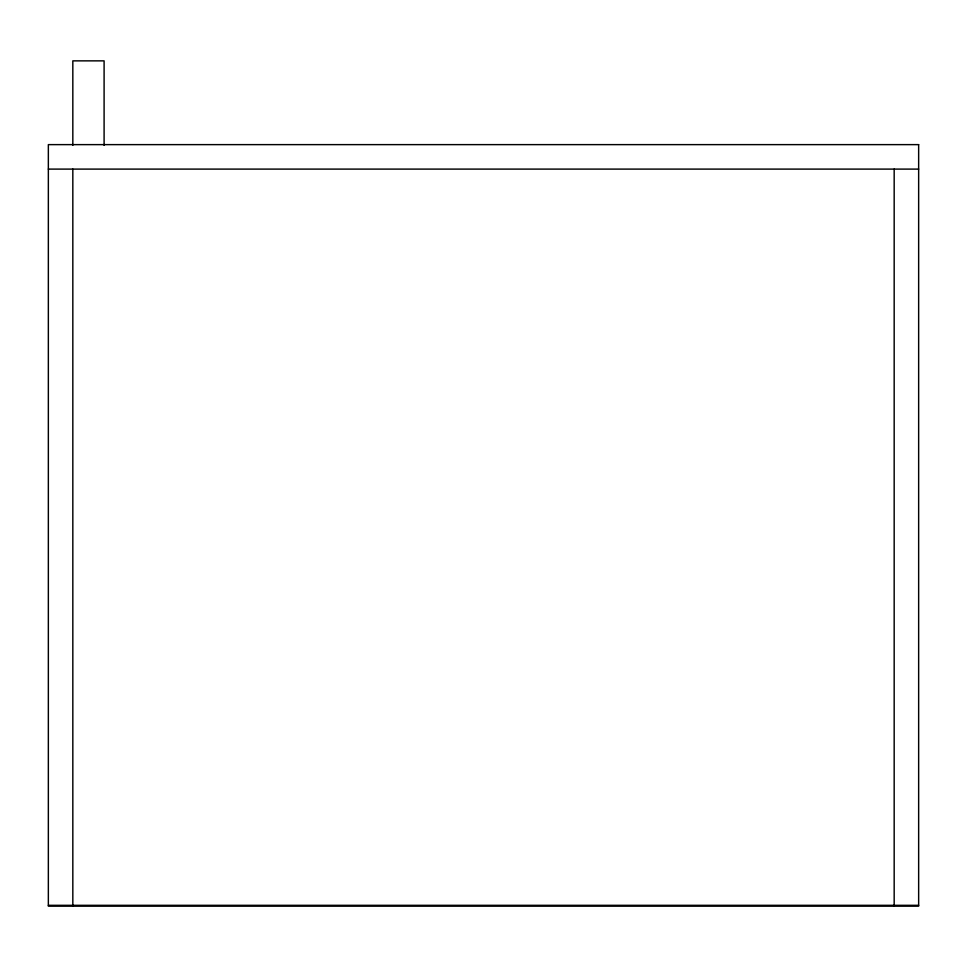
<?xml version="1.0" encoding="UTF-8"?>
<svg xmlns="http://www.w3.org/2000/svg" width="967" height="967" viewBox="0 0 967 967"><rect width="100%" height="100%" fill="white"/><g stroke="black" fill="none" stroke-linecap="round" stroke-linejoin="round"><path stroke-width="1.45" d="M48.35 169.104L918.65 169.104M48.35 905.317L918.65 905.317M894.173 169.104L894.173 906.139M104.098 145.352L104.098 60.861L72.827 60.861L72.827 145.352M72.827 169.104L72.827 906.139M918.65 144.627L48.35 144.627L48.35 906.139L918.65 906.139L918.65 144.627"/></g></svg>
